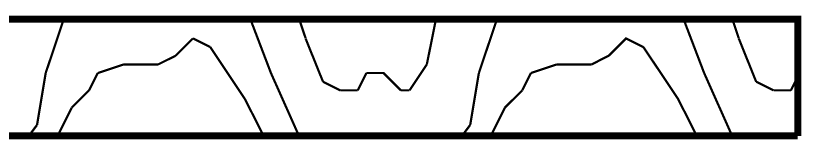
# Model space of a CAD drawing. Extents: x 1 to 22.3, y 1.3 to 32.
# Drawn here: x 6.342 to 8.983, y 7.07 to 7.487 of the extents above; entities that cross this region are included whole.
import ezdxf

# ---------------------------------------------------------------- set-up
doc = ezdxf.new("R2010")
doc.units = 0
doc.layers.get('0').update_dxf_attribs({"linetype": 'CONTINUOUS'})

msp = doc.modelspace()

# ---------------------------------------------------------------- linework, layer by layer
at = {"color": 0, "const_width": 0.02333}
for points in [[(5.27832, 7.47526), (8.97168, 7.47526), (8.97168, 7.08192)], [(8.97168, 7.08192), (5.27832, 7.08192)]]:
    msp.add_lwpolyline(points, dxfattribs=at)
at = {"color": 253, "const_width": 0.0075}
for points in [[(6.44249, 7.29362), (6.50331, 7.47526)], [(7.13081, 7.47526), (7.19997, 7.29362)], [(7.29497, 7.47526), (7.31668, 7.41026)], [(7.75331, 7.46778), (7.75418, 7.47526)], [(7.89914, 7.29362), (7.96001, 7.47526)], [(8.58751, 7.47526), (8.65668, 7.29362)], [(8.75168, 7.47526), (8.77333, 7.41026)], [(7.72418, 7.32275), (7.75331, 7.46778)], [(6.87918, 7.35194), (6.9375, 7.41026)], [(6.9375, 7.41026), (6.99582, 7.38108)], [(7.31668, 7.40944), (7.375, 7.26443)], [(8.33583, 7.35194), (8.39415, 7.41026), (8.45247, 7.38108)], [(8.77333, 7.40944), (8.83165, 7.26443)], [(6.99582, 7.38108), (7.11253, 7.20611)], [(8.45247, 7.38108), (8.56917, 7.20611)], [(6.82086, 7.32275), (6.87918, 7.35194)], [(8.27832, 7.32275), (8.33583, 7.35194)], [(6.61751, 7.29362), (6.70503, 7.32275)], [(6.70503, 7.32275), (6.79249, 7.32275)], [(6.82086, 7.32275), (6.79249, 7.32275)], [(7.66585, 7.23525), (7.72418, 7.32275)], [(8.07417, 7.29362), (8.16168, 7.32275)], [(8.16168, 7.32275), (8.24918, 7.32275)], [(8.27832, 7.32275), (8.24918, 7.32275)], [(6.41336, 7.1186), (6.44249, 7.29362)], [(6.58832, 7.23525), (6.61751, 7.29362)], [(7.19997, 7.29362), (7.29417, 7.08192)], [(7.49164, 7.23525), (7.52083, 7.29362)], [(7.52083, 7.29362), (7.57835, 7.29362), (7.60747, 7.26443)], [(7.87001, 7.1186), (7.89914, 7.29362)], [(8.04497, 7.23525), (8.07417, 7.29362)], [(8.65668, 7.29362), (8.75082, 7.08192)], [(7.375, 7.26443), (7.43332, 7.23525)], [(7.60747, 7.26443), (7.63667, 7.23525)], [(8.83165, 7.26443), (8.88997, 7.23525)], [(8.94835, 7.23525), (8.97168, 7.28196)], [(6.53, 7.17692), (6.58832, 7.23525)], [(7.43332, 7.23525), (7.49164, 7.23525)], [(7.63667, 7.23525), (7.66585, 7.23525)], [(7.98665, 7.17692), (8.04497, 7.23525)], [(8.88997, 7.23525), (8.94835, 7.23525)], [(7.11253, 7.20611), (7.17503, 7.08192)], [(8.56917, 7.20611), (8.63167, 7.08192)], [(6.48247, 7.08192), (6.53, 7.17692)], [(7.93918, 7.08192), (7.98665, 7.17692)], [(6.38585, 7.08192), (6.41336, 7.1186)], [(7.8425, 7.08192), (7.87001, 7.1186)]]:
    msp.add_lwpolyline(points, dxfattribs=at)

doc.saveas('drawing.dxf')
